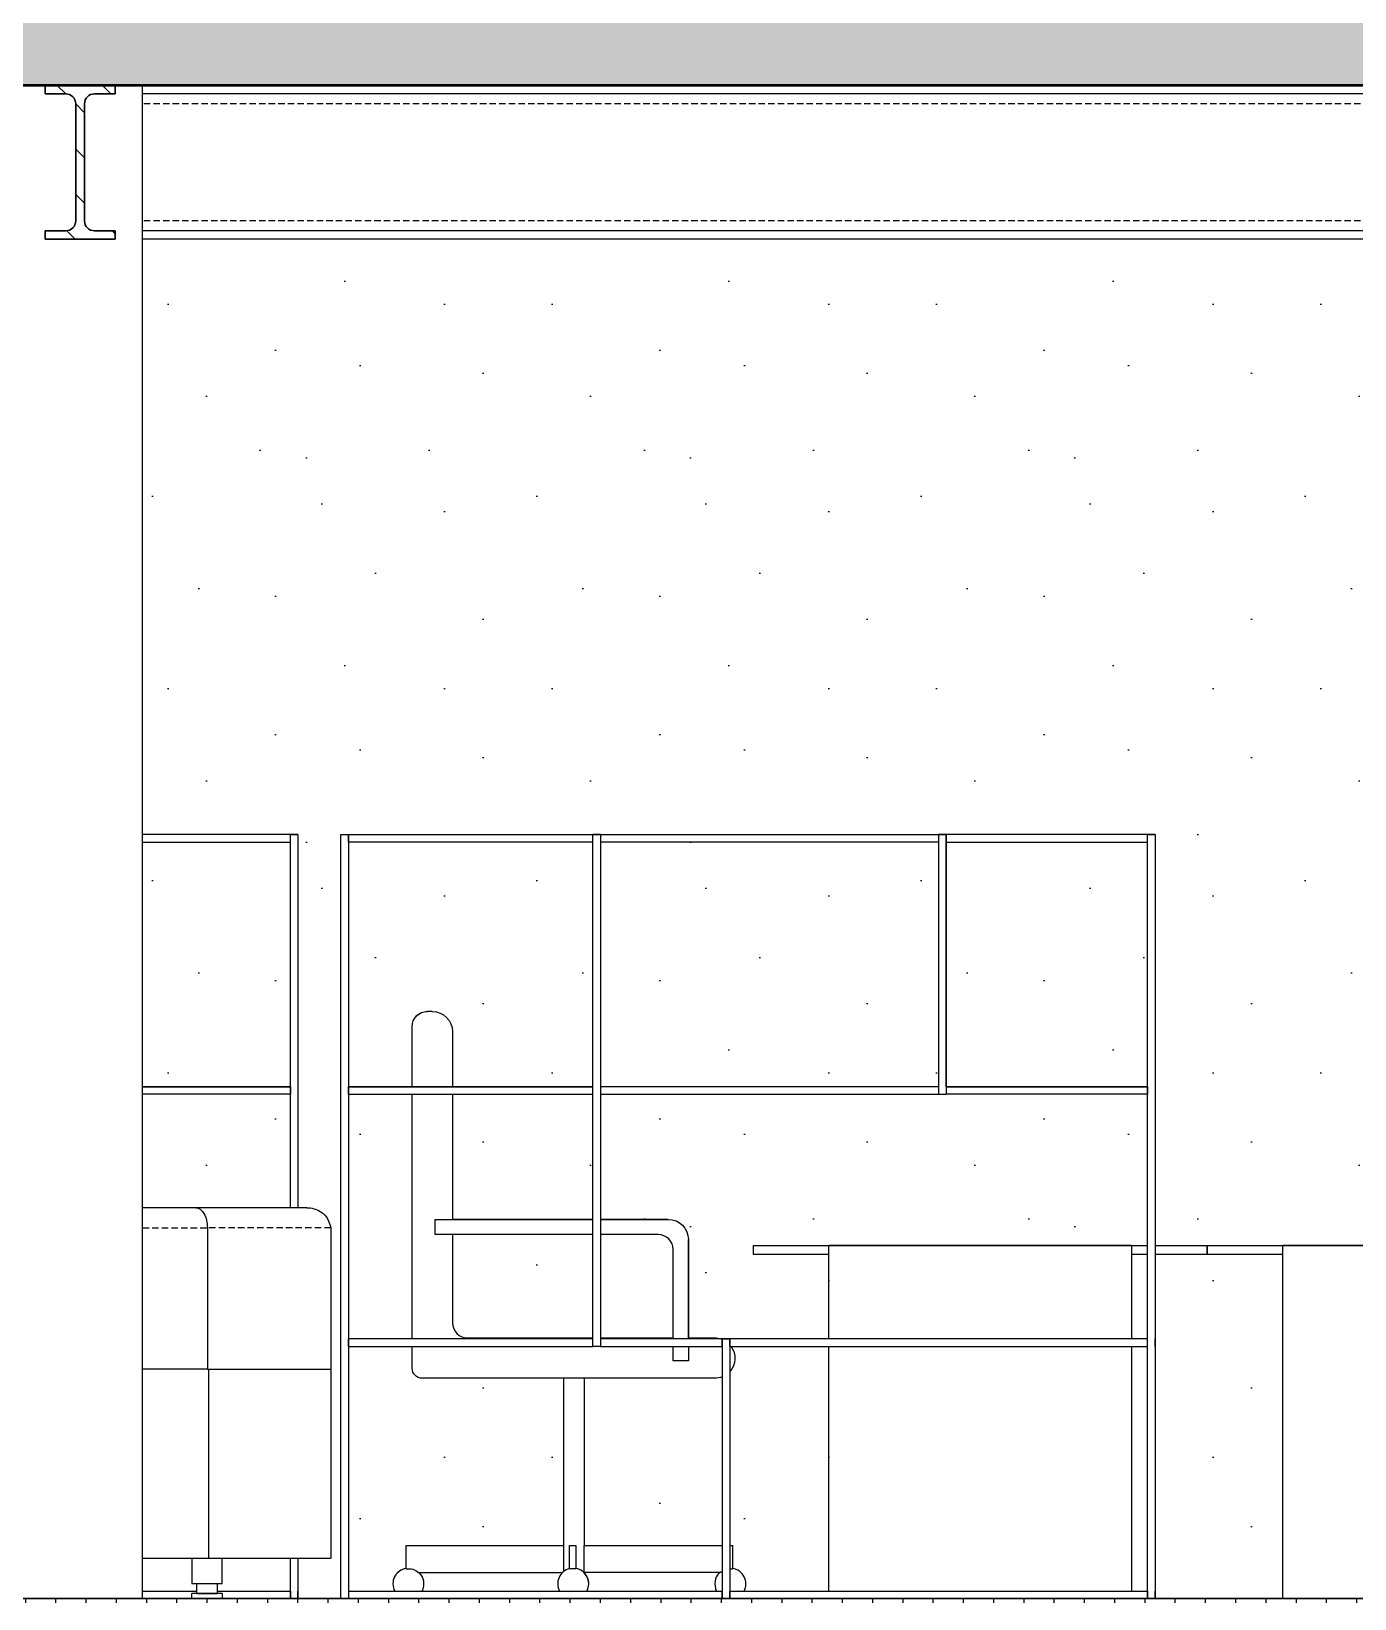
# Model space of a CAD drawing. Header units: millimetres. Extents: x -100 to 224448, y 0 to 22177.
# Drawn here: x 162554 to 165178, y 3850 to 6957 of the extents above; entities that cross this region are included whole.
import ezdxf

# ---------------------------------------------------------------- set-up
doc = ezdxf.new("R2010")
doc.units = ezdxf.units.MM
doc.linetypes.add('DASHED', pattern=[19.05, 12.7, -6.35])
doc.layers.get('0').update_dxf_attribs({"true_color": 0xdfdfdf})
for name, color, linetype in [('Background_0', 7, 'Continuous'), ('Boundary_0', 7, 'Continuous'), ('Boundary_Floor_ Ceramic Tiles', 7, 'Continuous'), ('Elevation_Gypsum Board', 7, 'Continuous'), ('Fill_0', 7, 'Continuous'), ('Fill_Concrete_ Reinforced', 85, 'Continuous'), ('Fill_Floor_ Ceramic Tiles', 251, 'Continuous'), ('Viewport border', 7, 'Continuous')]:
    doc.layers.add(name, color=color, linetype=linetype)
for name, color, linetype, lineweight in [('Background_Concrete_ Reinforced', 7, 'Continuous', 9), ('Background_Floor_ Ceramic Tiles', 7, 'Continuous', 9), ('Boundary_Concrete_ Reinforced', 99, 'Continuous', 50)]:
    doc.layers.add(name, color=color, linetype=linetype, lineweight=lineweight)
doc.layers.add('BIM_ROOM_LINES', color=7, linetype='Continuous', plot=False)

# ---------------------------------------------------------------- blocks, each defined once
blk = doc.blocks.new("CC'__section__..%5CMainBuilding.dwg", base_point=(1833.3, -9100))
at = {"layer": 'Elevation_Gypsum Board'}
h = blk.add_hatch(dxfattribs=at)
h.set_pattern_fill('DOTS2', color=256, scale=30, style=0)
h.paths.add_polyline_path([(10314.8, -4795), (10314.8, -5170), (10249.4, -5170), (10249.4, -5235), (10249.4, -5250), (10334.4, -5250), (10334.4, -3735), (10349.4, -3735), (10834.4, -3735), (10849.4, -3735), (11520.1, -3735), (11535.1, -3735), (11934.4, -3735), (11949.4, -3735), (11949.4, -3750), (11949.4, -4235), (11949.4, -4250), (11949.4, -4550), (12052.4, -4550), (12202.4, -4550), (12802.4, -4550), (12952.4, -4550), (12952.4, -4567), (12802.4, -4567), (12802.4, -5250), (12989, -5250, -0.555942), (12975.2, -5199.5, -0.170163), (12993.2, -5190), (12993.2, -5144.6), (13287.4, -5144.6), (13287.4, -4813.1), (13028.9, -4813.1, -0.654949), (12999.6, -4745.8, -0.208496), (13028.9, -4733.1), (13081.1, -4733.1), (13081.1, -4538.1, -0.189369), (13091.8, -4510.9, -0.009202), (13092.8, -4509.8, -0.198912), (13121.1, -4498.1), (13548.9, -4498.1), (13548.9, -4125.9, -0.189364), (13559.6, -4098.7, -0.208496), (13588.9, -4085.9), (13598.9, -4085.9, -0.414214), (13628.9, -4115.9), (13628.9, -4793.1, -0.189393), (13623.5, -4806.7, -0.208477), (13608.9, -4813.1), (13328.5, -4813.1), (13328.5, -5144.6), (13640.8, -5144.6), (13640.8, -5190, -0.371495), (13667, -5220.5, -0.189386), (13658.8, -5241.4, -0.133865), (13645, -5250), (15642.4, -5250), (15642.4, -3450), (16042.4, -3450), (16052.4, -3450), (16052.4, -2555), (9941.4, -2555), (9941.4, -3735), (10234.4, -3735), (10249.4, -3735), (10249.4, -3750), (10249.4, -4235), (10249.4, -4250), (10249.4, -4475), (10266.8, -4475, -0.153915), (10293.3, -4482.2, -0.043661), (10299.5, -4486.7, -0.109518), (10310.3, -4501.3, -0.087489), (10314.6, -4515), (10314.6, -4795)])
h = blk.add_hatch(dxfattribs=at)
h.set_pattern_fill('DOTS2', color=256, scale=30, style=0)
h.paths.add_polyline_path([(10234.4, -3750), (9941.4, -3750), (9941.4, -4235), (10234.4, -4235)])
h = blk.add_hatch(dxfattribs=at)
h.set_pattern_fill('DOTS2', color=256, scale=30, style=0)
h.paths.add_polyline_path([(10555.9, -4235), (10834.4, -4235), (10834.4, -3750), (10349.4, -3750), (10349.4, -4235), (10475.9, -4235), (10475.9, -4115.9, -0.189354), (10483.9, -4095.5, -0.009211), (10484.7, -4094.7, -0.198912), (10505.9, -4085.9), (10515.9, -4085.9, -0.414214), (10555.9, -4125.9)])
h = blk.add_hatch(dxfattribs=at)
h.set_pattern_fill('DOTS2', color=256, scale=30, style=0)
h.paths.add_polyline_path([(10849.4, -4235), (11520.1, -4235), (11520.1, -3750), (10849.4, -3750)])
h = blk.add_hatch(dxfattribs=at)
h.set_pattern_fill('DOTS2', color=256, scale=30, style=0)
h.paths.add_polyline_path([(11535.1, -3750), (11535.1, -4235), (11934.4, -4235), (11934.4, -3750)])
h = blk.add_hatch(dxfattribs=at)
h.set_pattern_fill('DOTS2', color=256, scale=30, style=0)
h.paths.add_polyline_path([(9941.4, -4475), (10046.7, -4475), (10234.4, -4475), (10234.4, -4250), (9941.4, -4250)])
h = blk.add_hatch(dxfattribs=at)
h.set_pattern_fill('DOTS2', color=256, scale=30, style=0)
h.paths.add_polyline_path([(10349.4, -4250), (10349.4, -4735), (10475.9, -4735), (10475.9, -4250)])
h = blk.add_hatch(dxfattribs=at)
h.set_pattern_fill('DOTS2', color=256, scale=30, style=0)
h.paths.add_polyline_path([(10834.4, -4250), (10555.9, -4250), (10555.9, -4498.1), (10834.4, -4498.1)])
h = blk.add_hatch(dxfattribs=at)
h.set_pattern_fill('DOTS2', color=256, scale=30, style=0)
h.paths.add_polyline_path([(11090.7, -4735), (11105.7, -4735), (11302.4, -4735), (11302.4, -4567), (11152.4, -4567), (11152.4, -4550), (11302.4, -4550), (11902.4, -4550), (11934.4, -4550), (11934.4, -4250), (11535.1, -4250), (11520.1, -4250), (10849.4, -4250), (10849.4, -4498.1), (10983.7, -4498.1, -0.414214), (11023.7, -4538.1), (11023.7, -4733.1), (11075.9, -4733.1, -0.078273), (11088.2, -4735)])
h = blk.add_hatch(dxfattribs=at)
h.set_pattern_fill('DOTS2', color=256, scale=30, style=0)
h.paths.add_polyline_path([(10555.9, -4528.1), (10555.9, -4703.1, 0.414214), (10585.9, -4733.1), (10834.4, -4733.1), (10834.4, -4528.1)])
h = blk.add_hatch(dxfattribs=at)
h.set_pattern_fill('DOTS2', color=256, scale=30, style=0)
h.paths.add_polyline_path([(10849.4, -4733.1), (10993.7, -4733.1), (10993.7, -4558.1, 0.414214), (10963.7, -4528.1), (10849.4, -4528.1)])
h = blk.add_hatch(dxfattribs=at)
h.set_pattern_fill('DOTS2', color=256, scale=30, style=0)
h.paths.add_polyline_path([(11902.4, -4735), (11934.4, -4735), (11934.4, -4567), (11902.4, -4567)])
h = blk.add_hatch(dxfattribs=at)
h.set_pattern_fill('DOTS2', color=256, scale=30, style=0)
h.paths.add_polyline_path([(11949.4, -5235), (11949.4, -5250), (12202.4, -5250), (12202.4, -4567), (12052.4, -4567), (11949.4, -4567), (11949.4, -4735), (11949.4, -4750)])
h = blk.add_hatch(dxfattribs=at)
h.set_pattern_fill('DOTS2', color=256, scale=30, style=0)
h.paths.add_polyline_path([(10349.4, -4750), (10349.4, -5235), (10441.4, -5235, -0.320157), (10446, -5199.5, -0.170164), (10464, -5190), (10464, -5144.6), (10776.3, -5144.6), (10776.3, -4813.1), (10495.9, -4813.1, -0.414214), (10475.9, -4793.1), (10475.9, -4750)])
h = blk.add_hatch(dxfattribs=at)
h.set_pattern_fill('DOTS2', color=256, scale=30, style=0)
h.paths.add_polyline_path([(11111.6, -5144.6), (11111.6, -5190, -0.371494), (11137.8, -5220.5, -0.123313), (11134.2, -5235), (11302.4, -5235), (11302.4, -4750), (11108.6, -4750, -0.15487), (11115.9, -4773.1, -0.18438), (11105.7, -4799.7), (11105.7, -5144.6)])
h = blk.add_hatch(dxfattribs=at)
h.set_pattern_fill('DOTS2', color=256, scale=30, style=0)
h.paths.add_polyline_path([(11902.4, -5235), (11934.4, -5235), (11934.4, -4750), (11902.4, -4750)])
h = blk.add_hatch(dxfattribs=at)
h.set_pattern_fill('DOTS2', color=256, scale=30, style=0)
h.paths.add_polyline_path([(10817.4, -4813.1), (10817.4, -5144.6), (11090.7, -5144.6), (11090.7, -4810.2, -0.095205), (11075.9, -4813.1)])
h = blk.add_hatch(dxfattribs=at)
h.set_pattern_fill('DOTS2', color=256, scale=30, style=0)
h.paths.add_polyline_path([(10039.2, -5220), (10039.2, -5170), (9941.4, -5170), (9941.4, -5235), (10049.2, -5235), (10049.2, -5220)])
h = blk.add_hatch(dxfattribs=at)
h.set_pattern_fill('DOTS2', color=256, scale=30, style=0)
h.paths.add_polyline_path([(10089.2, -5220), (10089.2, -5235), (10234.4, -5235), (10234.4, -5170), (10099.2, -5170), (10099.2, -5220)])
h = blk.add_hatch(dxfattribs=at)
h.set_pattern_fill('DOTS2', color=256, scale=30, style=0)
h.paths.add_polyline_path([(10774.3, -5198.1), (10489.7, -5198.1, -0.206644), (10499.4, -5220.5, -0.123313), (10495.8, -5235), (10768.2, -5235, -0.320162), (10772.8, -5199.5, -0.016621)])
h = blk.add_hatch(dxfattribs=at)
h.set_pattern_fill('DOTS2', color=256, scale=30, style=0)
h.paths.add_polyline_path([(10816.8, -5198.1), (10816.5, -5198.1, -0.206644), (10826.2, -5220.5, -0.123313), (10822.6, -5235), (11079.8, -5235, -0.320144), (11084.4, -5199.5, -0.016637), (11085.9, -5198.1)])
at = {"layer": 'Fill_0', "extrusion": (0, 0, -1)}
h = blk.add_hatch(dxfattribs=at)
h.set_pattern_fill('ANSI31', color=256, scale=20, style=0)
h.set_pattern_definition([(45, (-3002.4, -5250), (-44.9013, 44.9013), [])])
edge = h.paths.add_edge_path()
edge.add_line((-9747.9, -2266.7), (-9788.8, -2266.7))
edge.add_spline(control_points=[(-9788.8, -2266.7), (-9808.7, -2266.7), (-9808.7, -2286.6)], knot_values=[-0.785398, -0.785398, -0.785398, 0.785398, 0.785398, 0.785398], weights=[1, 0.707107, 1], degree=2, periodic=0)
edge.add_line((-9808.7, -2286.6), (-9808.7, -2518.4))
edge.add_spline(control_points=[(-9808.7, -2518.4), (-9808.7, -2538.3), (-9788.8, -2538.3)], knot_values=[-0.785398, -0.785398, -0.785398, 0.785398, 0.785398, 0.785398], weights=[1, 0.707107, 1], degree=2, periodic=0)
edge.add_line((-9788.8, -2538.3), (-9747.9, -2538.3))
edge.add_line((-9747.9, -2538.3), (-9747.9, -2555))
edge.add_line((-9747.9, -2555), (-9886.9, -2555))
edge.add_line((-9886.9, -2555), (-9886.9, -2538.3))
edge.add_line((-9886.9, -2538.3), (-9846, -2538.3))
edge.add_spline(control_points=[(-9846, -2538.3), (-9826.1, -2538.3), (-9826.1, -2518.4)], knot_values=[-0.785398, -0.785398, -0.785398, 0.785398, 0.785398, 0.785398], weights=[1, 0.707107, 1], degree=2, periodic=0)
edge.add_line((-9826.1, -2518.4), (-9826.1, -2286.6))
edge.add_spline(control_points=[(-9826.1, -2286.6), (-9826.1, -2266.7), (-9846, -2266.7)], knot_values=[-0.785398, -0.785398, -0.785398, 0.785398, 0.785398, 0.785398], weights=[1, 0.707107, 1], degree=2, periodic=0)
edge.add_line((-9846, -2266.7), (-9886.9, -2266.7))
edge.add_line((-9886.9, -2266.7), (-9886.9, -2250))
edge.add_line((-9886.9, -2250), (-9747.9, -2250))
edge.add_line((-9747.9, -2250), (-9747.9, -2266.7))
at = {"layer": 'Fill_Concrete_ Reinforced', "extrusion": (0, 0, -1)}
h = blk.add_hatch(dxfattribs=at)
h.set_pattern_fill('CONCRETE1', color=256, scale=20, angle=15, style=0)
h.set_pattern_definition([(15, (-3002.4, -5250), (287.368, 497.736), [50.8, -355.6]), (105, (-3002.4, -5250), (-497.736, 287.368), [50.8, -355.6]), (150, (-2953.33, -5236.85), (-392.5523, -105.184), [71.842, -502.894]), (15, (-3012.5, -5016.04), (287.368, 497.736), [50.8, -355.6]), (60, (-2981.4, -5034), (-105.184, 392.5523), [35.921, -538.815]), (150, (-2981.4, -5034), (-392.5523, -105.184), [35.921, -538.815]), (15, (-2891.6, -4878.46), (287.368, 497.736), [71.842, -334.558]), (60, (-2891.6, -4878.46), (-105.184, 392.5523), [50.8, -523.936]), (150, (-2822.2, -4859.87), (-392.5523, -105.184), [50.8, -523.936]), (105, (-2758.8, -5079.55), (-497.736, 287.368), [50.8, -355.6]), (60, (-2758.82, -5079.55), (-105.184, 392.5523), [35.921, -538.815]), (150, (-2740.86, -5048.44), (-392.5523, -105.184), [35.921, -538.815]), (15, (-2979.63, -5138.7), (287.368, 497.736), [25.4, -340.36]), (15, (-2711.5, -4961.7), (287.368, 497.736), [25.4, -340.36]), (105, (-2847.33, -4945.5), (-497.736, 287.368), [25.4, -340.36]), (150, (-2739.1, -5153.15), (-392.5523, -105.184), [35.921, -538.815]), (150, (-2983.15, -4929.3), (-392.5523, -105.184), [35.921, -538.815]), (60, (-2852.9, -5071.9), (-105.184, 392.5523), [35.921, -538.815]), (105, (-2880.6, -5164.77), (-497.736, 287.368), [6.35, -400.05]), (105, (-2906.6, -4994.24), (-497.736, 287.368), [6.35, -400.05]), (105, (-2740.65, -4877.46), (-497.736, 287.368), [6.35, -400.05]), (105, (-2678.64, -5084.36), (-497.736, 287.368), [6.35, -400.05])])
h.paths.add_polyline_path([(-21382.4, -2250), (-21382.4, -2080), (-21242.4, -2080), (-3322.4, -2080), (-3182.4, -2080), (-3182.4, -2250)])
at = {"layer": 'Fill_Floor_ Ceramic Tiles', "extrusion": (0, 0, -1)}
h = blk.add_hatch(dxfattribs=at)
h.set_pattern_fill('_USER', color=256, scale=60, angle=90, style=0, pattern_type=0)
h.set_pattern_definition([(90, (-3002.4, -5250), (-60, -2e-13), [])])
h.paths.add_polyline_path([(-3334.4, -5258), (-21230.4, -5258), (-21230.4, -5250), (-3334.4, -5250)])
at = {"linetype": 'DASHED', "extrusion": (0, 1, 0)}
for p, q in [((16052.4, -2286.6), (9941.4, -2286.6)), ((16052.4, -2518.4), (9941.4, -2518.4)), ((9941.4, -4515), (10069.9, -4515)), ((10314.6, -4515), (10069.9, -4515))]:
    blk.add_line(p, q, dxfattribs=at)
blk.add_line((2834.4, -5250), (21730.4, -5250))
blk.add_line((2834.4, -5250), (21730.4, -5250))
blk.add_line((2834.4, -5250), (21730.4, -5250))
at = {"layer": 'Background_0', "extrusion": (0, 1, 0)}
for p, q in [((9886.9, -2250), (9747.9, -2250)), ((9747.9, -2250), (9747.9, -2266.7)), ((9747.9, -2266.7), (9788.8, -2266.7)), ((9846, -2266.7), (9886.9, -2266.7)), ((9886.9, -2266.7), (9886.9, -2250)), ((9941.4, -5250), (9941.4, -2250)), ((16052.4, -2266.7), (9941.4, -2266.7)), ((9808.7, -2286.6), (9808.7, -2518.4)), ((9826.1, -2518.4), (9826.1, -2286.6)), ((9747.9, -2538.3), (9747.9, -2555)), ((9788.8, -2538.3), (9747.9, -2538.3)), ((9886.9, -2538.3), (9846, -2538.3)), ((9886.9, -2555), (9886.9, -2538.3)), ((16052.4, -2538.3), (9941.4, -2538.3)), ((9747.9, -2555), (9886.9, -2555)), ((9941.4, -3735), (9941.4, -2555)), ((9941.4, -3735), (9941.4, -2555)), ((9941.4, -3735), (9941.4, -2555)), ((9941.4, -3735), (9941.4, -2555)), ((9941.4, -5250), (9941.4, -2555)), ((16052.4, -2555), (9941.4, -2555)), ((10234.4, -3735), (9941.4, -3735)), ((10234.4, -3735), (9941.4, -3735)), ((9941.4, -4235), (9941.4, -3750)), ((9941.4, -4235), (9941.4, -3750)), ((9941.4, -4235), (9941.4, -3750)), ((9941.4, -4235), (9941.4, -3750)), ((9941.4, -3750), (10234.4, -3750)), ((10234.4, -4475), (10234.4, -3735)), ((10234.4, -3735), (10249.4, -3735)), ((10234.4, -3750), (10234.4, -3735)), ((10234.4, -3735), (10249.4, -3735)), ((10249.4, -3735), (10234.4, -3735)), ((10249.4, -3735), (10249.4, -4475)), ((10249.4, -3735), (10249.4, -4475)), ((10249.4, -3735), (10249.4, -3750)), ((10334.4, -5250), (10334.4, -3735)), ((10334.4, -3735), (10349.4, -3735)), ((10334.4, -3735), (10349.4, -3735)), ((10334.4, -3735), (10349.4, -3735)), ((10349.4, -3735), (11520.1, -3735)), ((10349.4, -3735), (10834.4, -3735)), ((10349.4, -3735), (10349.4, -5250)), ((10349.4, -3750), (10349.4, -3735)), ((10349.4, -3750), (10349.4, -4235)), ((10834.4, -3750), (10349.4, -3750)), ((10834.4, -3735), (10849.4, -3735)), ((10849.4, -3735), (10834.4, -3735)), ((10834.4, -3750), (10834.4, -3735)), ((10834.4, -4750), (10834.4, -3735)), ((10849.4, -3735), (10849.4, -4750)), ((10849.4, -3735), (10849.4, -3750)), ((10849.4, -3735), (11520.1, -3735)), ((10849.4, -3750), (10849.4, -4235)), ((11520.1, -3750), (10849.4, -3750)), ((11535.1, -3735), (11520.1, -3735)), ((11520.1, -3735), (11520.1, -3750)), ((11520.1, -3735), (11520.1, -4250)), ((11535.1, -3735), (11520.1, -3735)), ((11520.1, -3735), (11535.1, -3735)), ((11535.1, -3750), (11535.1, -3735)), ((11934.4, -3735), (11535.1, -3735)), ((11934.4, -3735), (11535.1, -3735)), ((11535.1, -3735), (11535.1, -4250)), ((11535.1, -4235), (11535.1, -3750)), ((11535.1, -3750), (11934.4, -3750)), ((11934.4, -3735), (11949.4, -3735)), ((11934.4, -5250), (11934.4, -3735)), ((11949.4, -3735), (11934.4, -3735)), ((11934.4, -3750), (11934.4, -3735)), ((11934.4, -3735), (11949.4, -3735)), ((11949.4, -3735), (11949.4, -3750)), ((11949.4, -3735), (11949.4, -5250)), ((11949.4, -3735), (11949.4, -5250)), ((10515.9, -4085.9), (10505.9, -4085.9)), ((10515.9, -4085.9), (10505.9, -4085.9)), ((10515.9, -4085.9), (10505.9, -4085.9)), ((10515.9, -4085.9), (10505.9, -4085.9)), ((10475.9, -4235), (10475.9, -4115.9)), ((10555.9, -4125.9), (10555.9, -4235)), ((10555.9, -4125.9), (10555.9, -4235)), ((10555.9, -4125.9), (10555.9, -4235)), ((10555.9, -4125.9), (10555.9, -4235)), ((10234.4, -4235), (9941.4, -4235)), ((9941.4, -4235), (10234.4, -4235)), ((9941.4, -4475), (9941.4, -4250)), ((9941.4, -4475), (9941.4, -4250)), ((9941.4, -4475), (9941.4, -4250)), ((9941.4, -4475), (9941.4, -4250)), ((10234.4, -4250), (9941.4, -4250)), ((10234.4, -4235), (10234.4, -4250)), ((10249.4, -4235), (10249.4, -4250)), ((10349.4, -4235), (10834.4, -4235)), ((10834.4, -4235), (10349.4, -4235)), ((10349.4, -4250), (10349.4, -4235)), ((10349.4, -4250), (10349.4, -4735)), ((10349.4, -4250), (10834.4, -4250)), ((10475.9, -4735), (10475.9, -4250)), ((10555.9, -4250), (10555.9, -4498.1)), ((10555.9, -4250), (10555.9, -4498.1)), ((10555.9, -4250), (10555.9, -4498.1)), ((10555.9, -4250), (10555.9, -4498.1)), ((10834.4, -4250), (10834.4, -4235)), ((11520.1, -4235), (10849.4, -4235)), ((11520.1, -4235), (10849.4, -4235)), ((10849.4, -4235), (10849.4, -4250)), ((10849.4, -4250), (10849.4, -4735)), ((10849.4, -4250), (11520.1, -4250)), ((11520.1, -4235), (11520.1, -4250)), ((11520.1, -4250), (11535.1, -4250)), ((11934.4, -4235), (11535.1, -4235)), ((11535.1, -4235), (11934.4, -4235)), ((11535.1, -4235), (11535.1, -4250)), ((11934.4, -4250), (11535.1, -4250)), ((11934.4, -4235), (11934.4, -4250)), ((11949.4, -4235), (11949.4, -4250)), ((10046.7, -4475), (9941.4, -4475)), ((10266.8, -4475), (10046.7, -4475)), ((10521.7, -4498.1), (10834.4, -4498.1)), ((10521.7, -4528.1), (10521.7, -4498.1)), ((10834.4, -4498.1), (10555.9, -4498.1)), ((10555.9, -4498.1), (10834.4, -4498.1)), ((10834.4, -4498.1), (10555.9, -4498.1)), ((10555.9, -4498.1), (10834.4, -4498.1)), ((10834.4, -4498.1), (10555.9, -4498.1)), ((10834.4, -4498.1), (10555.9, -4498.1)), ((10555.9, -4498.1), (10834.4, -4498.1)), ((10983.7, -4498.1), (10849.4, -4498.1)), ((10849.4, -4498.1), (10983.7, -4498.1)), ((10983.7, -4498.1), (10849.4, -4498.1)), ((10849.4, -4498.1), (10983.7, -4498.1)), ((10983.7, -4498.1), (10849.4, -4498.1)), ((10849.4, -4498.1), (10983.7, -4498.1)), ((10983.7, -4498.1), (10849.4, -4498.1)), ((10849.4, -4498.1), (10983.7, -4498.1)), ((10069.9, -4515), (10069.9, -4795)), ((10314.6, -4515), (10314.6, -4795)), ((10834.4, -4528.1), (10521.7, -4528.1)), ((10555.9, -4528.1), (10555.9, -4703.1)), ((10555.9, -4528.1), (10555.9, -4703.1)), ((10555.9, -4528.1), (10555.9, -4703.1)), ((10555.9, -4528.1), (10555.9, -4703.1)), ((10963.7, -4528.1), (10849.4, -4528.1)), ((10993.7, -4735), (10993.7, -4558.1)), ((11023.7, -4538.1), (11023.7, -4735)), ((11023.7, -4733.1), (11023.7, -4538.1)), ((11023.7, -4538.1), (11023.7, -4733.1)), ((11023.7, -4733.1), (11023.7, -4538.1)), ((11023.7, -4733.1), (11023.7, -4538.1)), ((11023.7, -4733.1), (11023.7, -4538.1)), ((11023.7, -4538.1), (11023.7, -4733.1)), ((11023.7, -4538.1), (11023.7, -4733.1)), ((11152.4, -4550), (11934.4, -4550)), ((11152.4, -4550), (11934.4, -4550)), ((11152.4, -4550), (11934.4, -4550)), ((11152.4, -4550), (11934.4, -4550)), ((11152.4, -4550), (11152.4, -4550)), ((11152.4, -4550), (11152.4, -4567)), ((11152.4, -4567), (11302.4, -4567)), ((11302.4, -4735), (11302.4, -4550)), ((11902.4, -4550), (11302.4, -4550)), ((11302.4, -4550), (11902.4, -4550)), ((11902.4, -4550), (11302.4, -4550)), ((11302.4, -4550), (11902.4, -4550)), ((11302.4, -4550), (11902.4, -4550)), ((11302.4, -4550), (11902.4, -4550)), ((11902.4, -4550), (11302.4, -4550)), ((11902.4, -4550), (11302.4, -4550)), ((11902.4, -4550), (11902.4, -4550)), ((11902.4, -4550), (11902.4, -4735)), ((11902.4, -4567), (11902.4, -4735)), ((11902.4, -4567), (11902.4, -4735)), ((11902.4, -4567), (11902.4, -4735)), ((11902.4, -4567), (11902.4, -4735)), ((11902.4, -4567), (11934.4, -4567)), ((11902.4, -4567), (11902.4, -4735)), ((11902.4, -4567), (11902.4, -4735)), ((11902.4, -4567), (11902.4, -4735)), ((11949.4, -4550), (12052.4, -4550)), ((11949.4, -4550), (12052.4, -4550)), ((11949.4, -4550), (12052.4, -4550)), ((11949.4, -4550), (12052.4, -4550)), ((11949.4, -4567), (12052.4, -4567)), ((12052.4, -4550), (12052.4, -4550)), ((12052.4, -4550), (12952.4, -4550)), ((12052.4, -4567), (12052.4, -4550)), ((12052.4, -4550), (12052.4, -4550)), ((12052.4, -4550), (12952.4, -4550)), ((12052.4, -4550), (12952.4, -4550)), ((12052.4, -4550), (12052.4, -4567)), ((12052.4, -4550), (12952.4, -4550)), ((12052.4, -4567), (12202.4, -4567)), ((12802.4, -4550), (12202.4, -4550)), ((12202.4, -4550), (12802.4, -4550)), ((12202.4, -4550), (12802.4, -4550)), ((12202.4, -4550), (12802.4, -4550)), ((12202.4, -4550), (12802.4, -4550)), ((12202.4, -5250), (12202.4, -4550)), ((12802.4, -4550), (12202.4, -4550)), ((12802.4, -4550), (12202.4, -4550)), ((12802.4, -4550), (12202.4, -4550)), ((10834.4, -4735), (10349.4, -4735)), ((10834.4, -4735), (10349.4, -4735)), ((10349.4, -4750), (10349.4, -4735)), ((10349.4, -4750), (10349.4, -5235)), ((10349.4, -4750), (10834.4, -4750)), ((10475.9, -4793.1), (10475.9, -4750)), ((10585.9, -4733.1), (10834.4, -4733.1)), ((10585.9, -4733.1), (10834.4, -4733.1)), ((10585.9, -4733.1), (10834.4, -4733.1)), ((10585.9, -4733.1), (10834.4, -4733.1)), ((10834.4, -4750), (10834.4, -4735)), ((10849.4, -4750), (10834.4, -4750)), ((10849.4, -4733.1), (10993.7, -4733.1)), ((10849.4, -4733.1), (10993.7, -4733.1)), ((10849.4, -4733.1), (10993.7, -4733.1)), ((10849.4, -4733.1), (10993.7, -4733.1)), ((11090.7, -4735), (10849.4, -4735)), ((11090.7, -4735), (10849.4, -4735)), ((10849.4, -4735), (10849.4, -4750)), ((10849.4, -4750), (11090.7, -4750)), ((10993.7, -4778.8), (10993.7, -4750)), ((11023.7, -4733.1), (11075.9, -4733.1)), ((11023.7, -4733.1), (11075.9, -4733.1)), ((11023.7, -4733.1), (11075.9, -4733.1)), ((11023.7, -4733.1), (11075.9, -4733.1)), ((11023.7, -4750), (11023.7, -4778.8)), ((11090.7, -4735), (11105.7, -4735)), ((11090.7, -4750), (11090.7, -4735)), ((11090.7, -4735), (11105.7, -4735)), ((11105.7, -4735), (11090.7, -4735)), ((11090.7, -4735), (11090.7, -5250)), ((11105.7, -4735), (11105.7, -5250)), ((11934.4, -4735), (11105.7, -4735)), ((11105.7, -4750), (11105.7, -4735)), ((11934.4, -4735), (11105.7, -4735)), ((11105.7, -4750), (11105.7, -5235)), ((11105.7, -4750), (11934.4, -4750)), ((11302.4, -5235), (11302.4, -4750)), ((11902.4, -4750), (11902.4, -5235)), ((11902.4, -4750), (11902.4, -5235)), ((11902.4, -4750), (11902.4, -5235)), ((11902.4, -4750), (11902.4, -5235)), ((11902.4, -4750), (11902.4, -5235)), ((11902.4, -4750), (11902.4, -5235)), ((11902.4, -4750), (11902.4, -5235)), ((11902.4, -4750), (11902.4, -5235)), ((11934.4, -4750), (11934.4, -4735)), ((11949.4, -4750), (11949.4, -4735)), ((11023.7, -4778.8), (10993.7, -4778.8)), ((10069.9, -4795), (9941.4, -4795)), ((10069.9, -4795), (10314.6, -4795)), ((10071.6, -4795), (10072.4, -4795)), ((10072.4, -4795), (10314.8, -4795)), ((10072.4, -5170), (10072.4, -4795)), ((10314.8, -4795), (10314.8, -5170)), ((11075.9, -4813.1), (10495.9, -4813.1)), ((10776.3, -4813.1), (10776.3, -5144.6)), ((10817.4, -5144.6), (10817.4, -4813.1)), ((10817.4, -5144.6), (10817.4, -4813.1)), ((10817.4, -5144.6), (10817.4, -4813.1)), ((10817.4, -5144.6), (10817.4, -4813.1)), ((10464, -5191), (10464, -5144.6)), ((10464, -5144.6), (10776.3, -5144.6)), ((10464, -5144.6), (10776.9, -5144.6)), ((10464, -5144.6), (10776.3, -5144.6)), ((10464, -5144.6), (10464, -5144.6)), ((10464, -5144.6), (10776.3, -5144.6)), ((10776.9, -5195.8), (10776.9, -5144.6)), ((10787.8, -5144.6), (10800.5, -5144.6)), ((10787.8, -5191), (10787.8, -5144.6)), ((10800.5, -5144.6), (10800.5, -5190.4)), ((10816.8, -5144.6), (11090.7, -5144.6)), ((10816.8, -5198.1), (10816.8, -5144.6)), ((10817.4, -5144.6), (11090.7, -5144.6)), ((10817.4, -5144.6), (11090.7, -5144.6)), ((10817.4, -5144.6), (11090.7, -5144.6)), ((11105.7, -5144.6), (11111.6, -5144.6)), ((11105.7, -5144.6), (11111.6, -5144.6)), ((11105.7, -5144.6), (11111.6, -5144.6)), ((11105.7, -5144.6), (11111.6, -5144.6)), ((11111.6, -5190), (11111.6, -5144.6)), ((11111.6, -5190), (11111.6, -5144.6)), ((11111.6, -5191), (11111.6, -5144.6)), ((11111.6, -5190), (11111.6, -5144.6)), ((9941.4, -5170), (10072.4, -5170)), ((9941.4, -5235), (9941.4, -5170)), ((9941.4, -5235), (9941.4, -5170)), ((9941.4, -5235), (9941.4, -5170)), ((9941.4, -5235), (9941.4, -5170)), ((10039.2, -5170), (10039.2, -5220)), ((10072.4, -5170), (10314.8, -5170)), ((10099.2, -5220), (10099.2, -5170)), ((10234.4, -5250), (10234.4, -5170)), ((10249.4, -5170), (10249.4, -5250)), ((10249.4, -5170), (10249.4, -5250)), ((10039.2, -5220), (10099.2, -5220)), ((10049.2, -5240), (10049.2, -5220)), ((10089.2, -5220), (10089.2, -5240)), ((10488.3, -5198.1), (10774.3, -5198.1)), ((10800.5, -5190.4), (10800.5, -5190.1)), ((10816.5, -5198.1), (10816.8, -5198.1)), ((11087.3, -5198.1), (10816.8, -5198.1)), ((11111.6, -5191), (11111.6, -5190)), ((9941.4, -5235), (10049.2, -5235)), ((9941.4, -5235), (10049.2, -5235)), ((10039.2, -5250), (9941.4, -5250)), ((10039.2, -5250), (10039.2, -5240)), ((10099.2, -5240), (10039.2, -5240)), ((10039.2, -5250), (10099.2, -5250)), ((10049.2, -5240), (10089.2, -5240)), ((10089.2, -5235), (10234.4, -5235)), ((10089.2, -5235), (10234.4, -5235)), ((10099.2, -5240), (10099.2, -5250)), ((10234.4, -5250), (10099.2, -5250)), ((10234.4, -5235), (10234.4, -5250)), ((10249.4, -5250), (10234.4, -5250)), ((10249.4, -5250), (10249.4, -5235)), ((10349.4, -5250), (10334.4, -5250)), ((10349.4, -5235), (11090.7, -5235)), ((10349.4, -5235), (10349.4, -5250)), ((10349.4, -5235), (11090.7, -5235)), ((10349.4, -5250), (11090.7, -5250)), ((11090.7, -5250), (11090.7, -5235)), ((11090.7, -5250), (11105.7, -5250)), ((11105.7, -5235), (11934.4, -5235)), ((11105.7, -5235), (11934.4, -5235)), ((11105.7, -5250), (11105.7, -5235)), ((11934.4, -5250), (11105.7, -5250)), ((11934.4, -5235), (11934.4, -5250)), ((11949.4, -5250), (11934.4, -5250)), ((11949.4, -5250), (11949.4, -5235)), ((12802.4, -5250), (12202.4, -5250))]:
    blk.add_line(p, q, dxfattribs=at)
at = {"layer": 'Background_0', "extrusion": (0, 0, -1)}
for centre, start, end in [((-9788.8, -2286.6), 90, 180), ((-9846, -2286.6), 0, 90), ((-9788.8, -2518.4), 180, 270), ((-9846, -2518.4), 270, 0)]:
    blk.add_arc(centre, 19.9, start, end, dxfattribs=at)
at = {"layer": 'Background_0', "extrusion": (8.59078e-15, 5.69819e-17, -1)}
for start in [0, 42.889, 45, 45]:
    blk.add_arc((-10505.9, -4115.9), 30, start, 90, dxfattribs=at)
at = {"layer": 'Background_0', "extrusion": (8.52954e-15, 5.69819e-17, -1)}
for centre, radius, start, end in [((-10515.9, -4125.9), 40, 90, 180), ((-10515.9, -4125.9), 40, 90, 180), ((-10515.9, -4125.9), 40, 90, 180), ((-10515.9, -4125.9), 40, 90, 180), ((-10495.9, -4793.1), 20, 270, 0)]:
    blk.add_arc(centre, radius, start, end, dxfattribs=at)
at = {"layer": 'Background_0', "extrusion": (8.56016e-15, 1.4883e-16, -1)}
blk.add_arc((-10983.7, -4538.1), 40, 90, 180, dxfattribs=at)
blk.add_arc((-10983.7, -4538.1), 40, 90, 180, dxfattribs=at)
blk.add_arc((-10983.7, -4538.1), 40, 90, 180, dxfattribs=at)
blk.add_arc((-10983.7, -4538.1), 40, 90, 180, dxfattribs=at)
at = {"layer": 'Background_0', "extrusion": (8.56016e-15, 2.63657e-17, -1)}
for centre, radius, start, end in [((-10983.7, -4538.1), 40, 90, 180), ((-10983.7, -4538.1), 40, 90, 180), ((-10983.7, -4538.1), 40, 90, 180), ((-10983.7, -4538.1), 40, 90, 180), ((-10795.4, -5220.5), 30.5, 75.5688, 99.5879)]:
    blk.add_arc(centre, radius, start, end, dxfattribs=at)
at = {"layer": 'Background_0'}
for centre, radius, start, end in [((10963.7, -4558.1), 30, 0, 90), ((10585.9, -4703.1), 30, 180, 270), ((10585.9, -4703.1), 30, 180, 270), ((10585.9, -4703.1), 30, 180, 270), ((10585.9, -4703.1), 30, 180, 270), ((10468.6, -5220.5), 30.8, 98.4809, 208.1194), ((10468.6, -5220.5), 30.8, 98.4809, 137.1095), ((10468.6, -5220.5), 30.8, 98.4809, 137.1081), ((10468.6, -5220.5), 30.8, 98.4809, 137.1081), ((10468.6, -5220.5), 30.8, 331.8807, 46.702), ((10468.6, -5220.5), 30.8, 331.8807, 46.702), ((10468.6, -5220.5), 30.8, 331.8807, 46.702), ((10468.6, -5220.5), 30.8, 331.8807, 46.702), ((10795.4, -5220.5), 30.8, 104.2701, 208.1194), ((10795.4, -5220.5), 30.8, 133.2981, 137.107), ((10795.4, -5220.5), 30.8, 133.2981, 137.1092), ((10795.4, -5220.5), 30.8, 133.2981, 137.1072), ((10795.4, -5220.5), 30.8, 133.2981, 137.1072), ((10795.4, -5220.5), 30.8, 133.2981, 137.107), ((10795.4, -5220.5), 30.8, 133.2981, 137.1072), ((10795.4, -5220.5), 30.8, 133.2981, 137.1072), ((10795.4, -5220.5), 30.8, 331.8807, 80.5181), ((10795.4, -5220.5), 30.8, 331.8807, 46.7019), ((10795.4, -5220.5), 30.8, 331.8807, 46.7019), ((10795.4, -5220.5), 30.8, 331.8807, 46.7019), ((10795.4, -5220.5), 30.8, 331.8807, 46.7019), ((10795.4, -5220.5), 30.8, 331.8807, 46.7019), ((10795.4, -5220.5), 30.8, 331.8807, 46.7019), ((10795.4, -5220.5), 30.8, 331.8807, 46.7019), ((11107, -5220.5), 30.8, 133.2981, 208.1193), ((11107, -5220.5), 30.8, 133.2981, 137.1107), ((11107, -5220.5), 30.8, 133.2981, 137.1107), ((11107, -5220.5), 30.8, 331.8807, 81.519), ((11107, -5220.5), 30.8, 331.8807, 81.519), ((11107, -5220.5), 30.8, 331.8807, 81.519), ((11107, -5220.5), 30.8, 331.8807, 81.519)]:
    blk.add_arc(centre, radius, start, end, dxfattribs=at)
at = {"layer": 'Background_0', "extrusion": (8.56016e-15, 8.75981e-17, -1)}
for start, end in [(90, 107.9023), (90, 107.9041), (90, 107.8966), (90, 107.8984), (144.7861, 221.7876), (144.7861, 221.7876), (144.7861, 221.7875), (144.7861, 221.7876), (248.2461, 270)]:
    blk.add_arc((-11075.9, -4773.1), 40, start, end, dxfattribs=at)
at = {"layer": 'Background_0', "extrusion": (8.62139e-15, 2.63657e-17, -1)}
for centre, start, end in [((-10468.6, -5220.5), 81.2469, 131.3255), ((-11107, -5220.5), 48.6745, 56.9779), ((-11107, -5220.5), 87.5656, 98.7531)]:
    blk.add_arc(centre, 29.9, start, end, dxfattribs=at)
at = {"layer": 'Background_0', "extrusion": (0, 0, -1)}
for centre, major_axis, ratio, start_param, end_param in [((10046.7, -4515), (0, 40), 0.578304, 0, 0.785398), ((10046.7, -4515), (0, 40), 0.578304, 0.785398, 1.570796), ((10266.8, -4515), (46.3, 0), 0.863267, 4.712389, 5.323254), ((10266.8, -4515), (46.3, 0), 0.863267, 5.323254, 5.497787), ((10266.8, -4515), (46.3, 0), 0.863267, 5.497787, 5.934119), ((10291.1, -4515), (12.1, -39.4), 0.550938, 4.531194, 4.88026)]:
    blk.add_ellipse(centre, major_axis=major_axis, ratio=ratio, start_param=start_param, end_param=end_param, dxfattribs=at)
at = {"layer": 'Background_Concrete_ Reinforced', "extrusion": (0, 1, 0)}
blk.add_line((3182.4, -2250), (21382.4, -2250), dxfattribs=at)
at = {"layer": 'Background_Floor_ Ceramic Tiles', "extrusion": (0, 1, 0)}
blk.add_line((21230.4, -5250), (3334.4, -5250), dxfattribs=at)
at = {"layer": 'BIM_ROOM_LINES', "extrusion": (0, 1, 0)}
for p, q in [((3334.4, -2250), (21230.4, -2250)), ((21230.4, -5250), (3334.4, -5250)), ((10334.4, -5250), (10249.4, -5250)), ((12202.4, -5250), (11949.4, -5250))]:
    blk.add_line(p, q, dxfattribs=at)
at = {"layer": 'Boundary_0', "extrusion": (0, 1, 0)}
for p, q in [((9747.9, -2266.7), (9747.9, -2250)), ((9747.9, -2250), (9886.9, -2250)), ((9788.8, -2266.7), (9747.9, -2266.7)), ((9886.9, -2266.7), (9846, -2266.7)), ((9886.9, -2250), (9886.9, -2266.7)), ((9808.7, -2518.4), (9808.7, -2286.6)), ((9826.1, -2286.6), (9826.1, -2518.4)), ((9747.9, -2555), (9747.9, -2538.3)), ((9747.9, -2538.3), (9788.8, -2538.3)), ((9846, -2538.3), (9886.9, -2538.3)), ((9886.9, -2538.3), (9886.9, -2555)), ((9886.9, -2555), (9747.9, -2555))]:
    blk.add_line(p, q, dxfattribs=at)
at = {"layer": 'Boundary_0'}
for centre, start, end in [((9788.8, -2286.6), 0, 90), ((9846, -2286.6), 90, 180), ((9788.8, -2518.4), 270, 0), ((9846, -2518.4), 180, 270)]:
    blk.add_arc(centre, 19.9, start, end, dxfattribs=at)
at = {"layer": 'Boundary_Concrete_ Reinforced', "extrusion": (0, 1, 0)}
blk.add_line((21382.4, -2250), (3182.4, -2250), dxfattribs=at)
at = {"layer": 'Boundary_Floor_ Ceramic Tiles', "extrusion": (0, 1, 0)}
blk.add_line((3334.4, -5250), (21230.4, -5250), dxfattribs=at)

msp = doc.modelspace()

# ---------------------------------------------------------------- block references
at = {"layer": 'Viewport border'}
msp.add_blockref("CC'__section__..%5CMainBuilding.dwg", (154666.2, 0), dxfattribs=at)

doc.saveas('drawing.dxf')
